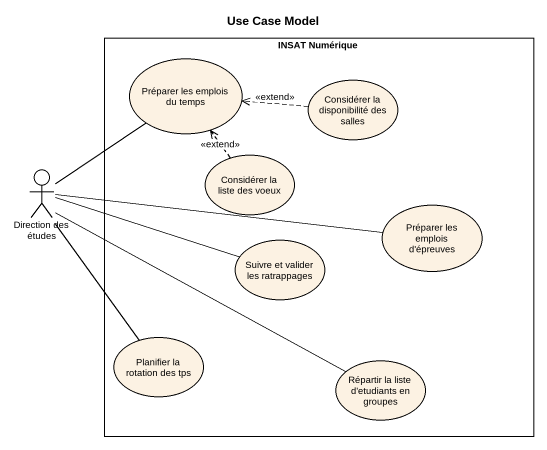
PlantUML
@startuml
title Use Case Model
rectangle "INSAT Numérique" as INSAT_Numérique {
  usecase "Préparer les emplois du temps" as Préparer_les_emplois_du
  usecase "Considérer la disponibilité des salles" as Considérer_la_disponibilité
  usecase "Considérer la liste des voeux" as Considérer_la_liste_des
  usecase "Préparer les emplois d'épreuves" as Préparer_les_emplois_d
  usecase "Suivre et valider les ratrappages" as Suivre_et_valider_les
  usecase "Planifier la rotation des tps" as Planifier_la_rotation_des
  usecase "Répartir la liste d'etudiants en groupes" as Répartir_la_liste_d
}
actor "Direction des études" as Direction_des_études
Considérer_la_disponibilité .left.> Préparer_les_emplois_du : <<extend>>
Direction_des_études -up- Préparer_les_emplois_du
Direction_des_études -right- Préparer_les_emplois_d
Direction_des_études -right- Suivre_et_valider_les
Direction_des_études -- Planifier_la_rotation_des
Direction_des_études -right- Répartir_la_liste_d
Considérer_la_liste_des .up.> Préparer_les_emplois_du : <<extend>>
@enduml
